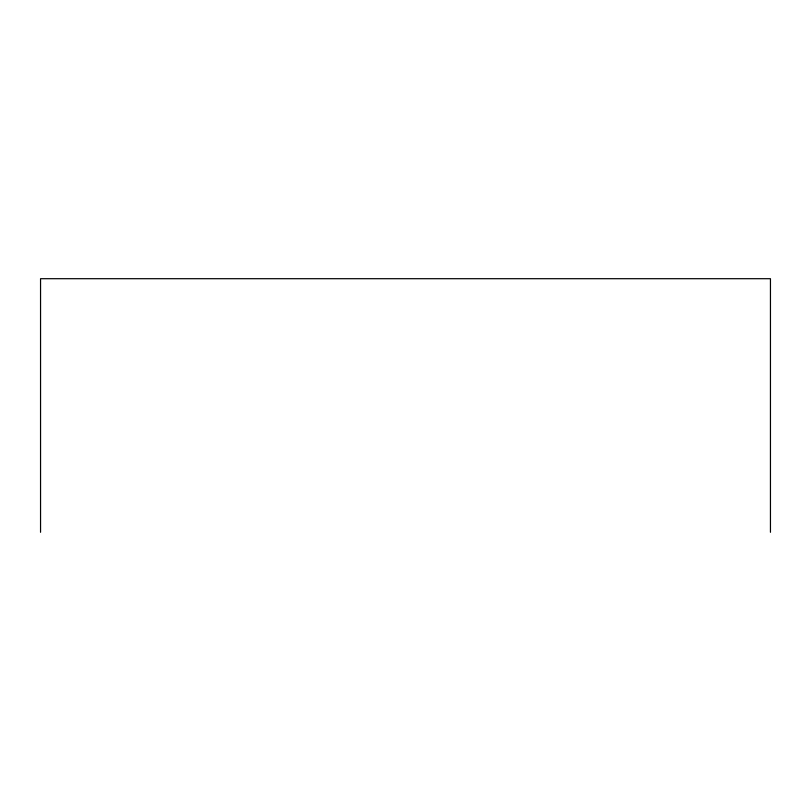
<?xml version="1.0" encoding="UTF-8"?>
<svg xmlns="http://www.w3.org/2000/svg" width="811" height="811" viewBox="0 0 811 811"><rect width="100%" height="100%" fill="white"/><g stroke="black" fill="none" stroke-linecap="round" stroke-linejoin="round"><path stroke-width="1.22" d="M770.45 532.3L770.45 278.7L40.55 278.7L40.55 532.3"/></g></svg>
